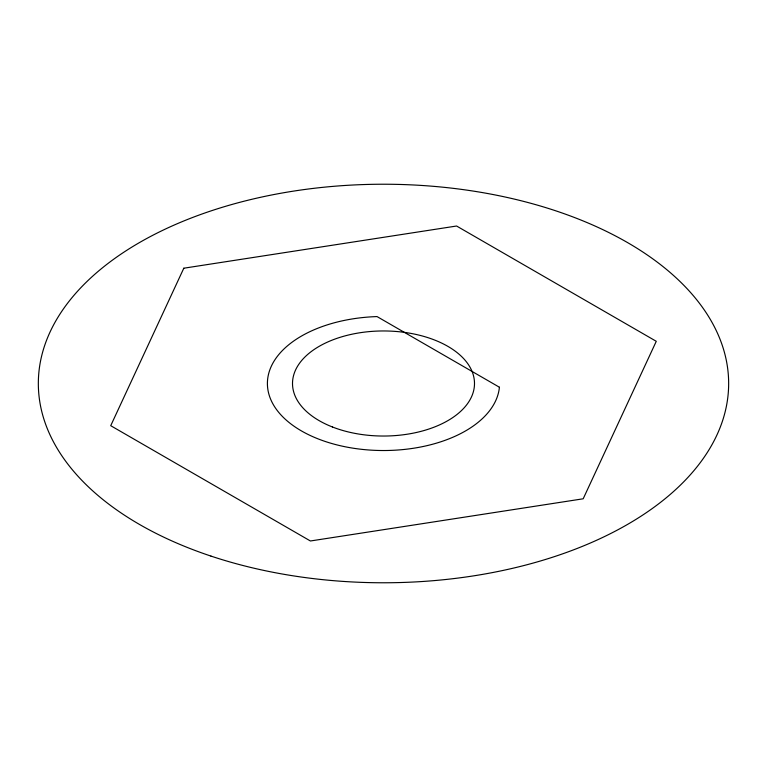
<?xml version="1.0" encoding="UTF-8"?>
<svg xmlns="http://www.w3.org/2000/svg" width="767" height="767" viewBox="0 0 767 767"><rect width="100%" height="100%" fill="white"/><g stroke="black" fill="none" stroke-linecap="round" stroke-linejoin="round"><path stroke-width="1.15" d="M183.812 268.21L110.726 425.695L310.414 540.984L583.188 498.79L656.274 341.305L456.586 226.016L183.812 268.21M499.413 387.23L377.038 316.579A116.095 67.026 0 0 0 267.424 384.746A116.095 67.026 0 0 0 381.343 450.517A116.095 67.026 0 0 0 499.413 387.23M210.925 556.075A345.15 199.267 0 0 0 728.65 383.5A345.15 199.267 0 0 0 210.925 210.925A345.15 199.267 0 0 0 210.925 556.075M332.504 427.008A90.995 52.539 0 0 0 474.265 387.239A90.995 52.539 0 0 0 343.731 336.243A90.995 52.539 0 0 0 332.504 427.008"/></g></svg>
